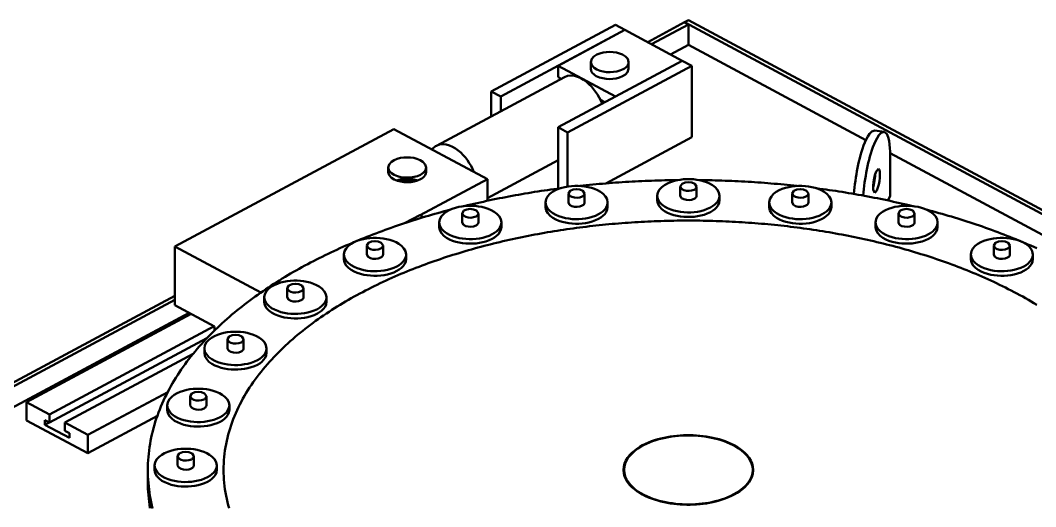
# Model space of a CAD drawing. Header units: millimetres. Extents: x 0 to 841, y 0 to 594.
# Drawn here: x 68 to 131.8, y 181.4 to 212 of the extents above; entities that cross this region are included whole.
import ezdxf

# ---------------------------------------------------------------- set-up
doc = ezdxf.new("R2010")
doc.units = ezdxf.units.MM
doc.layers.add('VIS', color=7, linetype='CONTINUOUS', lineweight=50)

msp = doc.modelspace()

# ---------------------------------------------------------------- linework, layer by layer
at = {"layer": 'VIS'}
for points in [[(105.411, 211.699), (97.598, 207.504)], [(105.411, 211.699), (106.012, 211.376)], [(107.441, 210.609), (109.76, 211.854)], [(107.682, 210.48), (110, 211.725)], [(109.76, 211.854), (110, 211.983)], [(109.76, 211.854), (171.306, 178.81)], [(109.76, 211.854), (110, 211.725)], [(110, 211.983), (171.547, 178.939)], [(110, 210.434), (110, 211.725)], [(106.012, 211.376), (98.199, 207.181)], [(106.012, 211.376), (101.805, 209.117)], [(106.012, 211.376), (109.618, 209.44)], [(108.884, 209.835), (110, 210.434)], [(110, 210.434), (121.167, 204.439)], [(106.24, 209.354), (106.181, 209.553), (106.042, 209.708), (105.865, 209.82), (105.671, 209.899), (105.468, 209.952), (105.26, 209.983), (105.05, 209.993), (104.841, 209.983), (104.633, 209.952), (104.43, 209.899), (104.236, 209.82), (104.059, 209.708), (103.919, 209.553), (103.86, 209.354)], [(109.618, 209.44), (101.805, 205.245)], [(101.805, 208.4), (101.805, 209.117)], [(101.805, 209.117), (105.411, 207.181)], [(110.219, 209.117), (102.406, 204.922)], [(103.86, 209.354), (103.921, 209.153), (104.064, 208.997), (104.244, 208.884), (104.441, 208.805), (104.647, 208.753), (104.858, 208.724), (105.07, 208.715), (105.282, 208.727), (105.492, 208.761), (105.697, 208.818), (105.892, 208.902)], [(103.86, 209.354), (103.86, 208.924)], [(104.209, 208.472), (104.123, 208.523), (104.044, 208.583), (103.973, 208.653), (103.914, 208.734), (103.875, 208.825), (103.86, 208.924)], [(106.24, 208.924), (106.18, 208.723), (106.037, 208.567), (105.857, 208.454), (105.66, 208.375), (105.454, 208.323), (105.243, 208.293), (105.031, 208.285), (104.819, 208.297), (104.609, 208.331), (104.404, 208.387), (104.209, 208.472)], [(109.618, 209.44), (105.411, 207.181)], [(105.892, 208.902), (105.978, 208.953), (106.057, 209.013), (106.128, 209.083), (106.187, 209.164), (106.226, 209.256), (106.24, 209.354)], [(106.24, 209.354), (106.24, 208.924)], [(109.618, 209.44), (110.219, 209.117)], [(110.219, 204.614), (110.219, 209.117)], [(94.148, 204.087), (102.202, 208.411)], [(101.805, 208.4), (101.993, 208.299)], [(104.576, 206.733), (104.49, 206.928), (104.392, 207.119), (104.284, 207.303), (104.165, 207.481), (104.035, 207.651), (103.895, 207.813), (103.745, 207.965), (103.583, 208.105), (103.411, 208.231), (103.227, 208.34), (103.031, 208.427), (102.826, 208.486), (102.614, 208.509), (102.402, 208.486), (102.202, 208.411)], [(97.598, 205.939), (97.598, 207.504)], [(97.598, 207.504), (98.199, 207.181)], [(98.199, 206.262), (98.199, 207.181)], [(104.47, 206.97), (104.743, 206.823)], [(77.703, 197.748), (91.467, 205.137)], [(91.467, 205.137), (97.357, 201.975)], [(101.805, 201.388), (101.805, 205.245)], [(101.805, 205.245), (102.406, 204.922)], [(121.72, 205.052), (121.53, 204.984), (121.39, 204.832), (121.278, 204.658), (121.183, 204.473), (121.099, 204.284), (121.023, 204.091), (120.954, 203.895), (120.891, 203.697), (120.833, 203.498), (120.779, 203.298), (120.729, 203.097), (120.683, 202.895), (120.64, 202.692), (120.6, 202.488), (120.564, 202.284), (120.531, 202.079), (120.501, 201.874), (120.474, 201.668), (120.45, 201.462), (120.43, 201.256), (120.413, 201.049)], [(122.308, 204.961), (121.72, 205.052)], [(102.406, 201.515), (102.406, 204.922)], [(110.219, 204.614), (104.815, 201.712)], [(122.308, 204.961), (122.118, 204.894), (121.978, 204.741), (121.866, 204.566), (121.77, 204.381), (121.686, 204.19), (121.61, 203.997), (121.541, 203.8), (121.478, 203.602), (121.42, 203.402), (121.366, 203.201), (121.316, 202.999), (121.269, 202.796), (121.226, 202.593), (121.187, 202.388), (121.151, 202.183), (121.117, 201.978), (121.087, 201.772), (121.061, 201.566), (121.037, 201.359), (121.017, 201.152), (121.001, 200.944)], [(122.694, 203.484), (122.69, 203.712), (122.679, 203.94), (122.658, 204.167), (122.624, 204.392), (122.57, 204.614), (122.481, 204.823), (122.308, 204.961)], [(94.148, 204.087), (94.095, 204.056), (94.045, 204.021), (93.997, 203.982), (93.952, 203.939), (93.911, 203.894), (93.873, 203.846)], [(96.514, 202.428), (96.427, 202.622), (96.329, 202.81), (96.221, 202.993), (96.102, 203.169), (95.973, 203.338), (95.833, 203.498), (95.683, 203.648), (95.522, 203.787), (95.35, 203.911), (95.167, 204.019), (94.972, 204.104), (94.768, 204.162), (94.557, 204.185), (94.346, 204.162), (94.148, 204.087)], [(93.498, 202.714), (93.439, 202.912), (93.299, 203.067), (93.123, 203.18), (92.928, 203.259), (92.726, 203.312), (92.518, 203.343), (92.308, 203.353), (92.099, 203.343), (91.891, 203.312), (91.688, 203.259), (91.494, 203.18), (91.317, 203.067), (91.177, 202.912), (91.118, 202.714)], [(97.357, 200.793), (101.805, 203.181)], [(122.692, 203.619), (149.751, 189.092)], [(122.694, 200.903), (122.694, 203.484)], [(91.118, 202.714), (91.179, 202.513), (91.322, 202.357), (91.502, 202.244), (91.699, 202.165), (91.905, 202.113), (92.116, 202.083), (92.328, 202.075), (92.54, 202.087), (92.75, 202.12), (92.955, 202.177), (93.15, 202.262)], [(91.118, 202.714), (91.118, 202.427)], [(93.15, 202.262), (93.236, 202.313), (93.315, 202.373), (93.386, 202.443), (93.445, 202.524), (93.484, 202.615), (93.498, 202.714)], [(93.498, 202.714), (93.498, 202.427)], [(121.718, 201.113), (121.632, 201.317), (121.625, 201.549), (121.643, 201.781), (121.679, 202.011), (121.731, 202.238), (121.807, 202.457), (121.95, 202.626)], [(121.95, 202.626), (121.997, 202.584), (122.019, 202.523), (122.032, 202.459), (122.039, 202.394), (122.043, 202.329), (122.044, 202.264)], [(93.15, 201.975), (92.955, 201.89), (92.75, 201.834), (92.54, 201.8), (92.328, 201.788), (92.116, 201.796), (91.905, 201.826), (91.699, 201.878), (91.502, 201.957), (91.322, 202.07), (91.179, 202.226), (91.118, 202.427)], [(91.646, 201.896), (91.862, 201.958), (92.084, 201.993), (92.308, 202.004), (92.533, 201.993), (92.755, 201.958), (92.971, 201.896)], [(91.733, 201.868), (91.922, 201.912), (92.114, 201.939), (92.308, 201.947), (92.502, 201.939), (92.695, 201.912), (92.884, 201.868)], [(93.128, 199.705), (97.357, 201.975)], [(93.498, 202.427), (93.484, 202.328), (93.445, 202.237), (93.386, 202.156), (93.315, 202.086), (93.236, 202.026), (93.15, 201.975)], [(97.357, 200.617), (97.357, 201.975)], [(109.337, 201.923), (109.131, 201.92), (108.925, 201.917), (108.719, 201.913), (108.513, 201.909), (108.307, 201.903), (108.101, 201.897), (107.895, 201.891), (107.688, 201.884), (107.482, 201.876), (107.276, 201.867), (107.07, 201.858), (106.865, 201.848), (106.659, 201.838), (106.453, 201.826), (106.247, 201.814), (106.041, 201.802), (105.835, 201.789), (105.63, 201.775), (105.424, 201.76), (105.218, 201.745), (105.013, 201.729), (104.807, 201.712), (104.602, 201.694), (104.397, 201.676), (104.191, 201.658), (103.986, 201.638), (103.781, 201.618), (103.576, 201.597), (103.371, 201.576), (103.166, 201.553)], [(111.955, 200.935), (111.917, 201.14), (111.816, 201.324), (111.674, 201.477), (111.507, 201.604), (111.324, 201.707), (111.132, 201.791), (110.933, 201.857), (110.729, 201.909), (110.523, 201.946), (110.314, 201.971), (110.105, 201.983), (109.895, 201.983), (109.686, 201.971), (109.477, 201.946), (109.271, 201.909), (109.067, 201.857), (108.868, 201.791), (108.676, 201.707), (108.493, 201.604), (108.326, 201.477), (108.184, 201.324), (108.083, 201.14), (108.045, 200.935)], [(116.834, 201.553), (116.629, 201.576), (116.424, 201.597), (116.219, 201.618), (116.014, 201.638), (115.809, 201.658), (115.603, 201.676), (115.398, 201.694), (115.193, 201.712), (114.987, 201.729), (114.782, 201.745), (114.576, 201.76), (114.37, 201.775), (114.165, 201.789), (113.959, 201.802), (113.753, 201.814), (113.547, 201.826), (113.341, 201.838), (113.135, 201.848), (112.93, 201.858), (112.724, 201.867), (112.518, 201.876), (112.312, 201.884), (112.105, 201.891), (111.899, 201.897), (111.693, 201.903), (111.487, 201.909), (111.281, 201.913), (111.075, 201.917), (110.869, 201.92), (110.663, 201.923)], [(121.624, 201.481), (121.661, 201.615), (121.691, 201.751), (121.715, 201.888), (121.733, 202.026), (121.745, 202.164), (121.75, 202.303)], [(122.044, 202.264), (122.035, 202.058), (122.011, 201.854), (121.974, 201.651), (121.923, 201.451), (121.851, 201.258), (121.718, 201.113)], [(101.951, 201.407), (101.748, 201.38), (101.544, 201.352), (101.341, 201.324), (101.138, 201.295), (100.936, 201.265), (100.733, 201.235), (100.53, 201.204), (100.328, 201.172), (100.125, 201.139), (99.923, 201.106), (99.721, 201.072), (99.519, 201.037), (99.317, 201.002), (99.115, 200.965), (98.914, 200.928), (98.712, 200.891), (98.511, 200.852), (98.31, 200.813), (98.109, 200.773), (97.908, 200.732), (97.707, 200.691), (97.506, 200.649), (97.306, 200.606), (97.106, 200.562), (96.906, 200.518), (96.706, 200.473), (96.506, 200.427), (96.306, 200.38), (96.107, 200.332), (95.908, 200.284)], [(104.919, 200.509), (104.881, 200.715), (104.78, 200.898), (104.638, 201.052), (104.471, 201.178), (104.288, 201.282), (104.096, 201.365), (103.897, 201.432), (103.693, 201.483), (103.487, 201.521), (103.278, 201.545), (103.069, 201.557), (102.859, 201.557), (102.649, 201.545), (102.441, 201.521), (102.235, 201.483), (102.031, 201.432), (101.832, 201.365), (101.64, 201.282), (101.457, 201.178), (101.29, 201.052), (101.148, 200.898), (101.047, 200.715), (101.009, 200.509)], [(103.474, 201.083), (103.365, 201.252), (103.172, 201.333), (102.964, 201.357), (102.756, 201.333), (102.563, 201.252), (102.454, 201.083)], [(110.51, 201.509), (110.401, 201.678), (110.208, 201.759), (110, 201.783), (109.792, 201.759), (109.599, 201.678), (109.49, 201.509)], [(109.49, 201.509), (109.565, 201.365), (109.71, 201.283), (109.872, 201.244), (110.039, 201.236), (110.204, 201.258), (110.361, 201.315)], [(109.49, 201.509), (109.49, 200.935)], [(110.361, 201.315), (110.397, 201.337), (110.431, 201.363), (110.462, 201.393), (110.487, 201.427), (110.504, 201.467), (110.51, 201.509)], [(110.51, 201.509), (110.51, 200.935)], [(118.991, 200.509), (118.953, 200.715), (118.852, 200.898), (118.71, 201.052), (118.543, 201.178), (118.36, 201.282), (118.168, 201.365), (117.969, 201.432), (117.765, 201.483), (117.559, 201.521), (117.351, 201.545), (117.141, 201.557), (116.931, 201.557), (116.722, 201.545), (116.513, 201.521), (116.307, 201.483), (116.103, 201.432), (115.904, 201.365), (115.712, 201.282), (115.529, 201.178), (115.362, 201.052), (115.22, 200.898), (115.119, 200.715), (115.081, 200.509)], [(117.546, 201.083), (117.437, 201.252), (117.244, 201.333), (117.036, 201.357), (116.828, 201.333), (116.635, 201.252), (116.526, 201.083)], [(124.092, 200.284), (123.893, 200.332), (123.694, 200.38), (123.494, 200.427), (123.294, 200.473), (123.094, 200.518), (122.894, 200.562), (122.694, 200.606), (122.494, 200.649), (122.293, 200.691), (122.092, 200.732), (121.891, 200.773), (121.69, 200.813), (121.489, 200.852), (121.288, 200.891), (121.086, 200.928), (120.885, 200.965), (120.683, 201.002), (120.481, 201.037), (120.279, 201.072), (120.077, 201.106), (119.875, 201.139), (119.672, 201.172), (119.47, 201.204), (119.267, 201.235), (119.064, 201.265), (118.862, 201.295), (118.659, 201.324), (118.456, 201.352), (118.252, 201.38), (118.049, 201.407)], [(102.454, 201.083), (102.529, 200.94), (102.674, 200.858), (102.836, 200.818), (103.003, 200.81), (103.168, 200.832), (103.325, 200.889)], [(102.454, 201.083), (102.454, 200.509)], [(103.325, 200.889), (103.361, 200.911), (103.395, 200.937), (103.426, 200.967), (103.451, 201.002), (103.468, 201.041), (103.474, 201.083)], [(103.474, 201.083), (103.474, 200.509)], [(108.045, 200.935), (108.084, 200.726), (108.188, 200.541), (108.334, 200.386), (108.506, 200.258), (108.692, 200.155), (108.889, 200.071), (109.092, 200.006), (109.299, 199.955), (109.51, 199.919), (109.722, 199.896), (109.935, 199.886), (110.149, 199.888), (110.362, 199.903), (110.573, 199.932), (110.783, 199.973), (110.988, 200.029), (111.189, 200.102), (111.382, 200.193)], [(108.045, 200.935), (108.045, 200.648)], [(108.045, 200.648), (108.084, 200.439), (108.188, 200.254), (108.334, 200.099), (108.506, 199.971), (108.692, 199.868), (108.889, 199.785), (109.092, 199.719), (109.299, 199.668), (109.51, 199.632), (109.722, 199.609), (109.935, 199.599), (110.149, 199.602), (110.362, 199.617), (110.573, 199.645), (110.783, 199.686), (110.988, 199.743), (111.189, 199.815), (111.382, 199.906)], [(109.49, 200.935), (109.565, 200.792), (109.71, 200.71), (109.872, 200.67), (110.039, 200.662), (110.204, 200.684), (110.361, 200.741)], [(110.361, 200.741), (110.397, 200.763), (110.431, 200.789), (110.462, 200.819), (110.487, 200.854), (110.504, 200.893), (110.51, 200.935)], [(111.382, 200.193), (111.523, 200.277), (111.654, 200.375), (111.771, 200.49), (111.867, 200.623), (111.932, 200.773), (111.955, 200.935)], [(111.382, 199.906), (111.523, 199.99), (111.654, 200.089), (111.771, 200.204), (111.867, 200.336), (111.932, 200.486), (111.955, 200.648)], [(111.955, 200.935), (111.955, 200.648)], [(116.526, 201.083), (116.602, 200.94), (116.746, 200.858), (116.908, 200.818), (117.075, 200.81), (117.24, 200.832), (117.397, 200.889)], [(116.526, 201.083), (116.526, 200.509)], [(117.397, 200.889), (117.433, 200.911), (117.468, 200.937), (117.498, 200.967), (117.523, 201.002), (117.54, 201.041), (117.546, 201.083)], [(117.546, 201.083), (117.546, 200.509)], [(122.552, 200.637), (122.694, 200.903)], [(95.034, 200.062), (94.836, 200.01), (94.638, 199.957), (94.44, 199.902), (94.243, 199.847), (94.046, 199.791), (93.849, 199.735), (93.652, 199.677), (93.455, 199.619), (93.259, 199.56), (93.063, 199.5), (92.867, 199.439), (92.672, 199.377), (92.477, 199.315), (92.282, 199.251), (92.087, 199.187), (91.893, 199.122), (91.699, 199.056), (91.505, 198.989), (91.311, 198.921), (91.118, 198.852), (90.925, 198.783), (90.733, 198.712), (90.541, 198.641), (90.349, 198.568), (90.158, 198.495), (89.967, 198.421), (89.776, 198.345), (89.586, 198.269), (89.396, 198.192), (89.206, 198.114), (89.017, 198.035), (88.828, 197.955), (88.64, 197.874), (88.452, 197.792), (88.265, 197.709), (88.078, 197.625), (87.891, 197.54), (87.705, 197.454), (87.519, 197.366), (87.334, 197.278), (87.15, 197.189), (86.966, 197.099), (86.782, 197.007), (86.599, 196.915), (86.417, 196.821), (86.235, 196.726), (86.054, 196.631), (85.873, 196.534), (85.693, 196.436), (85.514, 196.336), (85.335, 196.236), (85.157, 196.134), (84.98, 196.032), (84.803, 195.928), (84.627, 195.823), (84.452, 195.716), (84.277, 195.609), (84.103, 195.5), (83.93, 195.39), (83.758, 195.279), (83.587, 195.166), (83.417, 195.052), (83.247, 194.937), (83.078, 194.821), (82.91, 194.703), (82.744, 194.584), (82.578, 194.463), (82.413, 194.341), (82.249, 194.218), (82.086, 194.094), (81.924, 193.968), (81.764, 193.84), (81.604, 193.711), (81.446, 193.581), (81.289, 193.449), (81.133, 193.316), (80.979, 193.182), (80.825, 193.045), (80.673, 192.908), (80.523, 192.769), (80.374, 192.628), (80.226, 192.486), (80.08, 192.342), (79.935, 192.197), (79.792, 192.05), (79.651, 191.901), (79.512, 191.751), (79.374, 191.599), (79.238, 191.446), (79.103, 191.291), (78.971, 191.134), (78.841, 190.976), (78.712, 190.816), (78.586, 190.655), (78.462, 190.492), (78.34, 190.327), (78.221, 190.16), (78.103, 189.992), (77.988, 189.822), (77.876, 189.651), (77.766, 189.478), (77.659, 189.303), (77.554, 189.127), (77.452, 188.949), (77.353, 188.77), (77.257, 188.589), (77.164, 188.406), (77.073, 188.222), (76.986, 188.036), (76.902, 187.849), (76.822, 187.661), (76.745, 187.471), (76.671, 187.28), (76.601, 187.087), (76.534, 186.893), (76.471, 186.698), (76.411, 186.502), (76.356, 186.305), (76.304, 186.106), (76.256, 185.907), (76.212, 185.707), (76.172, 185.506), (76.136, 185.304), (76.104, 185.101), (76.077, 184.898), (76.053, 184.695), (76.034, 184.491), (76.019, 184.286), (76.009, 184.081), (76.002, 183.877), (76, 183.672)], [(98.236, 199.254), (98.198, 199.459), (98.097, 199.642), (97.954, 199.796), (97.787, 199.923), (97.605, 200.026), (97.412, 200.11), (97.213, 200.176), (97.01, 200.228), (96.803, 200.265), (96.595, 200.29), (96.386, 200.302), (96.176, 200.302), (95.966, 200.29), (95.758, 200.265), (95.551, 200.228), (95.348, 200.176), (95.149, 200.11), (94.956, 200.026), (94.774, 199.923), (94.607, 199.796), (94.464, 199.642), (94.363, 199.459), (94.326, 199.254)], [(96.791, 199.827), (96.681, 199.997), (96.489, 200.077), (96.281, 200.101), (96.073, 200.077), (95.88, 199.997), (95.771, 199.827)], [(101.009, 200.509), (101.048, 200.301), (101.152, 200.115), (101.298, 199.96), (101.469, 199.833), (101.656, 199.729), (101.853, 199.646), (102.056, 199.58), (102.263, 199.53), (102.473, 199.493), (102.686, 199.47), (102.899, 199.46), (103.112, 199.463), (103.325, 199.478), (103.537, 199.506), (103.746, 199.548), (103.952, 199.604), (104.153, 199.676), (104.346, 199.767)], [(101.009, 200.509), (101.009, 200.223)], [(101.009, 200.223), (101.048, 200.014), (101.152, 199.828), (101.298, 199.673), (101.469, 199.546), (101.656, 199.442), (101.853, 199.359), (102.056, 199.293), (102.263, 199.243), (102.473, 199.206), (102.686, 199.184), (102.899, 199.173), (103.112, 199.176), (103.325, 199.191), (103.537, 199.219), (103.746, 199.261), (103.952, 199.317), (104.153, 199.389), (104.346, 199.48)], [(102.454, 200.509), (102.529, 200.366), (102.674, 200.284), (102.836, 200.244), (103.003, 200.236), (103.168, 200.258), (103.325, 200.316)], [(103.325, 200.316), (103.361, 200.338), (103.395, 200.363), (103.426, 200.393), (103.451, 200.428), (103.468, 200.467), (103.474, 200.509)], [(104.346, 199.767), (104.487, 199.851), (104.618, 199.95), (104.735, 200.065), (104.831, 200.197), (104.896, 200.348), (104.919, 200.509)], [(104.346, 199.48), (104.487, 199.564), (104.618, 199.663), (104.735, 199.778), (104.831, 199.911), (104.896, 200.061), (104.919, 200.223)], [(104.919, 200.509), (104.919, 200.223)], [(115.081, 200.509), (115.12, 200.301), (115.224, 200.115), (115.37, 199.96), (115.542, 199.833), (115.728, 199.729), (115.925, 199.646), (116.128, 199.58), (116.335, 199.53), (116.546, 199.493), (116.758, 199.47), (116.971, 199.46), (117.185, 199.463), (117.398, 199.478), (117.609, 199.506), (117.819, 199.548), (118.025, 199.604), (118.225, 199.676), (118.419, 199.767)], [(115.081, 200.509), (115.081, 200.223)], [(115.081, 200.223), (115.12, 200.014), (115.224, 199.828), (115.37, 199.673), (115.542, 199.546), (115.728, 199.442), (115.925, 199.359), (116.128, 199.293), (116.335, 199.243), (116.546, 199.206), (116.758, 199.184), (116.971, 199.173), (117.185, 199.176), (117.398, 199.191), (117.609, 199.219), (117.819, 199.261), (118.025, 199.317), (118.225, 199.389), (118.419, 199.48)], [(116.526, 200.509), (116.602, 200.366), (116.746, 200.284), (116.908, 200.244), (117.075, 200.236), (117.24, 200.258), (117.397, 200.316)], [(117.397, 200.316), (117.433, 200.338), (117.468, 200.363), (117.498, 200.393), (117.523, 200.428), (117.54, 200.467), (117.546, 200.509)], [(118.419, 199.767), (118.559, 199.851), (118.69, 199.95), (118.807, 200.065), (118.903, 200.197), (118.968, 200.348), (118.991, 200.509)], [(118.419, 199.48), (118.559, 199.564), (118.69, 199.663), (118.807, 199.778), (118.903, 199.911), (118.968, 200.061), (118.991, 200.223)], [(118.991, 200.509), (118.991, 200.223)], [(125.674, 199.254), (125.637, 199.459), (125.536, 199.642), (125.393, 199.796), (125.226, 199.923), (125.044, 200.026), (124.851, 200.11), (124.652, 200.176), (124.449, 200.228), (124.242, 200.265), (124.034, 200.29), (123.824, 200.302), (123.614, 200.302), (123.405, 200.29), (123.197, 200.265), (122.99, 200.228), (122.787, 200.176), (122.588, 200.11), (122.395, 200.026), (122.213, 199.923), (122.046, 199.796), (121.903, 199.642), (121.802, 199.459), (121.764, 199.254)], [(124.229, 199.827), (124.12, 199.997), (123.927, 200.077), (123.719, 200.101), (123.511, 200.077), (123.319, 199.997), (123.209, 199.827)], [(131.922, 197.625), (131.735, 197.709), (131.548, 197.792), (131.36, 197.874), (131.172, 197.955), (130.983, 198.035), (130.794, 198.114), (130.604, 198.192), (130.414, 198.269), (130.224, 198.345), (130.033, 198.421), (129.842, 198.495), (129.651, 198.568), (129.459, 198.641), (129.267, 198.712), (129.075, 198.783), (128.882, 198.852), (128.689, 198.921), (128.495, 198.989), (128.301, 199.056), (128.107, 199.122), (127.913, 199.187), (127.718, 199.251), (127.523, 199.315), (127.328, 199.377), (127.133, 199.439), (126.937, 199.5), (126.741, 199.56), (126.545, 199.619), (126.348, 199.677), (126.151, 199.735), (125.954, 199.791), (125.757, 199.847), (125.56, 199.902), (125.362, 199.957), (125.164, 200.01), (124.966, 200.062)], [(131.91, 194.068), (131.735, 194.173), (131.559, 194.277), (131.382, 194.38), (131.204, 194.481), (131.026, 194.581), (130.846, 194.68), (130.666, 194.777), (130.486, 194.873), (130.305, 194.968), (130.123, 195.062), (129.94, 195.154), (129.757, 195.245), (129.573, 195.334), (129.389, 195.423), (129.204, 195.51), (129.018, 195.596), (128.832, 195.681), (128.645, 195.765), (128.458, 195.847), (128.271, 195.928), (128.082, 196.009), (127.894, 196.088), (127.705, 196.165), (127.515, 196.242), (127.325, 196.318), (127.135, 196.393), (126.944, 196.466), (126.752, 196.538), (126.561, 196.61), (126.369, 196.68), (126.176, 196.749), (125.983, 196.817), (125.79, 196.885), (125.597, 196.951), (125.403, 197.016), (125.208, 197.08), (125.014, 197.143), (124.819, 197.205), (124.624, 197.266), (124.428, 197.326), (124.232, 197.385), (124.036, 197.443), (123.84, 197.5), (123.643, 197.557), (123.446, 197.612), (123.249, 197.666), (123.052, 197.72), (122.854, 197.772), (122.656, 197.824), (122.458, 197.874), (122.259, 197.924), (122.061, 197.973), (121.862, 198.021), (121.663, 198.068), (121.464, 198.114), (121.264, 198.159), (121.064, 198.203), (120.865, 198.246), (120.664, 198.289), (120.464, 198.331), (120.264, 198.371), (120.063, 198.411), (119.862, 198.45), (119.661, 198.489), (119.46, 198.526), (119.259, 198.562), (119.058, 198.598), (118.856, 198.633), (118.654, 198.667), (118.453, 198.7), (118.251, 198.732), (118.049, 198.764), (117.846, 198.795), (117.644, 198.824), (117.442, 198.853), (117.239, 198.882), (117.036, 198.909), (116.833, 198.936), (116.631, 198.961), (116.428, 198.986), (116.224, 199.011), (116.021, 199.034), (115.818, 199.056), (115.615, 199.078), (115.411, 199.099), (115.208, 199.119), (115.004, 199.139), (114.8, 199.157), (114.597, 199.175), (114.393, 199.192), (114.189, 199.208), (113.985, 199.224), (113.781, 199.239), (113.577, 199.252), (113.373, 199.266), (113.169, 199.278), (112.964, 199.289), (112.76, 199.3), (112.556, 199.31), (112.351, 199.32), (112.147, 199.328), (111.943, 199.336), (111.738, 199.343), (111.534, 199.349), (111.329, 199.354), (111.125, 199.359), (110.92, 199.363), (110.716, 199.366), (110.511, 199.368), (110.307, 199.37), (110.102, 199.37), (109.898, 199.37), (109.693, 199.37), (109.489, 199.368), (109.284, 199.366), (109.08, 199.363), (108.875, 199.359), (108.671, 199.354), (108.466, 199.349), (108.262, 199.343), (108.057, 199.336), (107.853, 199.328), (107.649, 199.32), (107.444, 199.31), (107.24, 199.3), (107.036, 199.289), (106.831, 199.278), (106.627, 199.266), (106.423, 199.252), (106.219, 199.239), (106.015, 199.224), (105.811, 199.208), (105.607, 199.192), (105.403, 199.175), (105.2, 199.157), (104.996, 199.139), (104.792, 199.119), (104.589, 199.099), (104.385, 199.078), (104.182, 199.056), (103.979, 199.034), (103.776, 199.011), (103.572, 198.986), (103.369, 198.961), (103.167, 198.936), (102.964, 198.909), (102.761, 198.882), (102.558, 198.853), (102.356, 198.824), (102.154, 198.795), (101.951, 198.764), (101.749, 198.732), (101.547, 198.7), (101.346, 198.667), (101.144, 198.633), (100.942, 198.598), (100.741, 198.562), (100.54, 198.526), (100.339, 198.489), (100.138, 198.45), (99.937, 198.411), (99.736, 198.371), (99.536, 198.331), (99.336, 198.289), (99.135, 198.246), (98.936, 198.203), (98.736, 198.159), (98.536, 198.114), (98.337, 198.068), (98.138, 198.021), (97.939, 197.973), (97.741, 197.924), (97.542, 197.874), (97.344, 197.824), (97.146, 197.772), (96.948, 197.72), (96.751, 197.666), (96.554, 197.612), (96.357, 197.557), (96.16, 197.5), (95.964, 197.443), (95.768, 197.385), (95.572, 197.326), (95.376, 197.266), (95.181, 197.205), (94.986, 197.143), (94.792, 197.08), (94.597, 197.016), (94.403, 196.951), (94.21, 196.885), (94.017, 196.817), (93.824, 196.749), (93.631, 196.68), (93.439, 196.61), (93.248, 196.538), (93.056, 196.466), (92.865, 196.393), (92.675, 196.318), (92.485, 196.242), (92.295, 196.165), (92.106, 196.088), (91.918, 196.009), (91.729, 195.928), (91.542, 195.847), (91.355, 195.765), (91.168, 195.681), (90.982, 195.596), (90.796, 195.51), (90.611, 195.423), (90.427, 195.334), (90.243, 195.245), (90.06, 195.154), (89.877, 195.062), (89.695, 194.968), (89.514, 194.873), (89.333, 194.777), (89.154, 194.68), (88.974, 194.581), (88.796, 194.481), (88.618, 194.38), (88.441, 194.277), (88.265, 194.173), (88.09, 194.068), (87.916, 193.961), (87.742, 193.852), (87.57, 193.743), (87.398, 193.631), (87.227, 193.519), (87.058, 193.404), (86.889, 193.289), (86.721, 193.172), (86.555, 193.053), (86.39, 192.932), (86.225, 192.81), (86.062, 192.687), (85.901, 192.562), (85.74, 192.435), (85.581, 192.307), (85.423, 192.177), (85.266, 192.045), (85.111, 191.911), (84.958, 191.776), (84.806, 191.639), (84.656, 191.501), (84.507, 191.36), (84.36, 191.218), (84.215, 191.074), (84.071, 190.928), (83.93, 190.781), (83.79, 190.631), (83.653, 190.48), (83.517, 190.326), (83.384, 190.171), (83.253, 190.014), (83.124, 189.855), (82.998, 189.695), (82.874, 189.532), (82.752, 189.367), (82.634, 189.201), (82.518, 189.032), (82.404, 188.862), (82.294, 188.69), (82.187, 188.516), (82.083, 188.34), (81.982, 188.162), (81.884, 187.982), (81.789, 187.801), (81.699, 187.617), (81.611, 187.432), (81.528, 187.246), (81.448, 187.057), (81.372, 186.867), (81.3, 186.676), (81.233, 186.483), (81.169, 186.288), (81.11, 186.093), (81.055, 185.896), (81.004, 185.697), (80.959, 185.498), (80.917, 185.298), (80.881, 185.097), (80.849, 184.894), (80.822, 184.692), (80.8, 184.488), (80.782, 184.285), (80.77, 184.08), (80.762, 183.876), (80.76, 183.672)], [(131.91, 194.068), (131.735, 194.173), (131.559, 194.277), (131.382, 194.38), (131.204, 194.481), (131.026, 194.581), (130.846, 194.68), (130.666, 194.777), (130.486, 194.873), (130.305, 194.968), (130.123, 195.062), (129.94, 195.154), (129.757, 195.245), (129.573, 195.334), (129.389, 195.423), (129.204, 195.51), (129.018, 195.596), (128.832, 195.681), (128.645, 195.765), (128.458, 195.847), (128.271, 195.928), (128.082, 196.009), (127.894, 196.088), (127.705, 196.165), (127.515, 196.242), (127.325, 196.318), (127.135, 196.393), (126.944, 196.466), (126.752, 196.538), (126.561, 196.61), (126.369, 196.68), (126.176, 196.749), (125.983, 196.817), (125.79, 196.885), (125.597, 196.951), (125.403, 197.016), (125.208, 197.08), (125.014, 197.143), (124.819, 197.205), (124.624, 197.266), (124.428, 197.326), (124.232, 197.385), (124.036, 197.443), (123.84, 197.5), (123.643, 197.557), (123.446, 197.612), (123.249, 197.666), (123.052, 197.72), (122.854, 197.772), (122.656, 197.824), (122.458, 197.874), (122.259, 197.924), (122.061, 197.973), (121.862, 198.021), (121.663, 198.068), (121.464, 198.114), (121.264, 198.159), (121.064, 198.203), (120.865, 198.246), (120.664, 198.289), (120.464, 198.331), (120.264, 198.371), (120.063, 198.411), (119.862, 198.45), (119.661, 198.489), (119.46, 198.526), (119.259, 198.562), (119.058, 198.598), (118.856, 198.633), (118.654, 198.667), (118.453, 198.7), (118.251, 198.732), (118.049, 198.764), (117.846, 198.795), (117.644, 198.824), (117.442, 198.853), (117.239, 198.882), (117.036, 198.909), (116.833, 198.936), (116.631, 198.961), (116.428, 198.986), (116.224, 199.011), (116.021, 199.034), (115.818, 199.056), (115.615, 199.078), (115.411, 199.099), (115.208, 199.119), (115.004, 199.139), (114.8, 199.157), (114.597, 199.175), (114.393, 199.192), (114.189, 199.208), (113.985, 199.224), (113.781, 199.239), (113.577, 199.252), (113.373, 199.266), (113.169, 199.278), (112.964, 199.289), (112.76, 199.3), (112.556, 199.31), (112.351, 199.32), (112.147, 199.328), (111.943, 199.336), (111.738, 199.343), (111.534, 199.349), (111.329, 199.354), (111.125, 199.359), (110.92, 199.363), (110.716, 199.366), (110.511, 199.368), (110.307, 199.37), (110.102, 199.37), (109.898, 199.37), (109.693, 199.37), (109.489, 199.368), (109.284, 199.366), (109.08, 199.363), (108.875, 199.359), (108.671, 199.354), (108.466, 199.349), (108.262, 199.343), (108.057, 199.336), (107.853, 199.328), (107.649, 199.32), (107.444, 199.31), (107.24, 199.3), (107.036, 199.289), (106.831, 199.278), (106.627, 199.266), (106.423, 199.252), (106.219, 199.239), (106.015, 199.224), (105.811, 199.208), (105.607, 199.192), (105.403, 199.175), (105.2, 199.157), (104.996, 199.139), (104.792, 199.119), (104.589, 199.099), (104.385, 199.078), (104.182, 199.056), (103.979, 199.034), (103.776, 199.011), (103.572, 198.986), (103.369, 198.961), (103.167, 198.936), (102.964, 198.909), (102.761, 198.882), (102.558, 198.853), (102.356, 198.824), (102.154, 198.795), (101.951, 198.764), (101.749, 198.732), (101.547, 198.7), (101.346, 198.667), (101.144, 198.633), (100.942, 198.598), (100.741, 198.562), (100.54, 198.526), (100.339, 198.489), (100.138, 198.45), (99.937, 198.411), (99.736, 198.371), (99.536, 198.331), (99.336, 198.289), (99.135, 198.246), (98.936, 198.203), (98.736, 198.159), (98.536, 198.114), (98.337, 198.068), (98.138, 198.021), (97.939, 197.973), (97.741, 197.924), (97.542, 197.874), (97.344, 197.824), (97.146, 197.772), (96.948, 197.72), (96.751, 197.666), (96.554, 197.612), (96.357, 197.557), (96.16, 197.5), (95.964, 197.443), (95.768, 197.385), (95.572, 197.326), (95.376, 197.266), (95.181, 197.205), (94.986, 197.143), (94.792, 197.08), (94.597, 197.016), (94.403, 196.951), (94.21, 196.885), (94.017, 196.817), (93.824, 196.749), (93.631, 196.68), (93.439, 196.61), (93.248, 196.538), (93.056, 196.466), (92.865, 196.393), (92.675, 196.318), (92.485, 196.242), (92.295, 196.165), (92.106, 196.088), (91.918, 196.009), (91.729, 195.928), (91.542, 195.847), (91.355, 195.765), (91.168, 195.681), (90.982, 195.596), (90.796, 195.51), (90.611, 195.423), (90.427, 195.334), (90.243, 195.245), (90.06, 195.154), (89.877, 195.062), (89.695, 194.968), (89.514, 194.873), (89.333, 194.777), (89.154, 194.68), (88.974, 194.581), (88.796, 194.481), (88.618, 194.38), (88.441, 194.277), (88.265, 194.173), (88.09, 194.068), (87.916, 193.961), (87.742, 193.852), (87.57, 193.743), (87.398, 193.631), (87.227, 193.519), (87.058, 193.404), (86.889, 193.289), (86.721, 193.172), (86.555, 193.053), (86.39, 192.932), (86.225, 192.81), (86.062, 192.687), (85.901, 192.562), (85.74, 192.435), (85.581, 192.307), (85.423, 192.177), (85.266, 192.045), (85.111, 191.911), (84.958, 191.776), (84.806, 191.639), (84.656, 191.501), (84.507, 191.36), (84.36, 191.218), (84.215, 191.074), (84.071, 190.928), (83.93, 190.781), (83.79, 190.631), (83.653, 190.48), (83.517, 190.326), (83.384, 190.171), (83.253, 190.014), (83.124, 189.855), (82.998, 189.695), (82.874, 189.532), (82.752, 189.367), (82.634, 189.201), (82.518, 189.032), (82.404, 188.862), (82.294, 188.69), (82.187, 188.516), (82.083, 188.34), (81.982, 188.162), (81.884, 187.982), (81.789, 187.801), (81.699, 187.617), (81.611, 187.432), (81.528, 187.246), (81.448, 187.057), (81.372, 186.867), (81.3, 186.676), (81.233, 186.483), (81.169, 186.288), (81.11, 186.093), (81.055, 185.896), (81.004, 185.697), (80.959, 185.498), (80.917, 185.298), (80.881, 185.097), (80.849, 184.894), (80.822, 184.692), (80.8, 184.488), (80.782, 184.285), (80.77, 184.08), (80.762, 183.876), (80.76, 183.672)], [(92.149, 199.208), (93.102, 199.719)], [(93.102, 199.719), (93.348, 199.587)], [(95.771, 199.827), (95.846, 199.684), (95.991, 199.602), (96.153, 199.562), (96.319, 199.554), (96.485, 199.577), (96.641, 199.634)], [(95.771, 199.827), (95.771, 199.254)], [(96.641, 199.634), (96.678, 199.656), (96.712, 199.682), (96.743, 199.711), (96.768, 199.746), (96.785, 199.785), (96.791, 199.827)], [(96.791, 199.827), (96.791, 199.254)], [(123.209, 199.827), (123.285, 199.684), (123.429, 199.602), (123.591, 199.562), (123.758, 199.554), (123.924, 199.577), (124.08, 199.634)], [(123.209, 199.827), (123.209, 199.254)], [(124.08, 199.634), (124.117, 199.656), (124.151, 199.682), (124.181, 199.711), (124.206, 199.746), (124.223, 199.785), (124.229, 199.827)], [(124.229, 199.827), (124.229, 199.254)], [(94.326, 199.254), (94.365, 199.045), (94.469, 198.859), (94.615, 198.704), (94.786, 198.577), (94.973, 198.474), (95.169, 198.39), (95.372, 198.324), (95.58, 198.274), (95.79, 198.238), (96.002, 198.215), (96.216, 198.205), (96.429, 198.207), (96.642, 198.222), (96.854, 198.25), (97.063, 198.292), (97.269, 198.348), (97.47, 198.421), (97.663, 198.512)], [(94.326, 199.254), (94.326, 198.967)], [(94.326, 198.967), (94.365, 198.758), (94.469, 198.573), (94.615, 198.417), (94.786, 198.29), (94.973, 198.187), (95.169, 198.103), (95.372, 198.037), (95.58, 197.987), (95.79, 197.951), (96.002, 197.928), (96.216, 197.918), (96.429, 197.92), (96.642, 197.935), (96.854, 197.963), (97.063, 198.005), (97.269, 198.061), (97.47, 198.134), (97.663, 198.225)], [(95.771, 199.254), (95.846, 199.11), (95.991, 199.029), (96.153, 198.989), (96.319, 198.981), (96.485, 199.003), (96.641, 199.06)], [(96.641, 199.06), (96.678, 199.082), (96.712, 199.108), (96.743, 199.138), (96.768, 199.172), (96.785, 199.212), (96.791, 199.254)], [(97.663, 198.512), (97.804, 198.596), (97.935, 198.694), (98.051, 198.809), (98.147, 198.942), (98.212, 199.092), (98.236, 199.254)], [(97.663, 198.225), (97.804, 198.309), (97.935, 198.407), (98.051, 198.522), (98.147, 198.655), (98.212, 198.805), (98.236, 198.967)], [(98.236, 199.254), (98.236, 198.967)], [(121.764, 199.254), (121.803, 199.045), (121.908, 198.859), (122.054, 198.704), (122.225, 198.577), (122.412, 198.474), (122.608, 198.39), (122.811, 198.324), (123.019, 198.274), (123.229, 198.238), (123.441, 198.215), (123.655, 198.205), (123.868, 198.207), (124.081, 198.222), (124.293, 198.25), (124.502, 198.292), (124.708, 198.348), (124.909, 198.421), (125.102, 198.512)], [(121.764, 199.254), (121.764, 198.967)], [(121.764, 198.967), (121.803, 198.758), (121.908, 198.573), (122.054, 198.417), (122.225, 198.29), (122.412, 198.187), (122.608, 198.103), (122.811, 198.037), (123.019, 197.987), (123.229, 197.951), (123.441, 197.928), (123.655, 197.918), (123.868, 197.92), (124.081, 197.935), (124.293, 197.963), (124.502, 198.005), (124.708, 198.061), (124.909, 198.134), (125.102, 198.225)], [(123.209, 199.254), (123.285, 199.11), (123.429, 199.029), (123.591, 198.989), (123.758, 198.981), (123.924, 199.003), (124.08, 199.06)], [(124.08, 199.06), (124.117, 199.082), (124.151, 199.108), (124.181, 199.138), (124.206, 199.172), (124.223, 199.212), (124.229, 199.254)], [(125.102, 198.512), (125.242, 198.596), (125.373, 198.694), (125.49, 198.809), (125.586, 198.942), (125.651, 199.092), (125.674, 199.254)], [(125.102, 198.225), (125.242, 198.309), (125.373, 198.407), (125.49, 198.522), (125.586, 198.655), (125.651, 198.805), (125.674, 198.967)], [(125.674, 199.254), (125.674, 198.967)], [(92.24, 197.231), (92.202, 197.437), (92.101, 197.62), (91.959, 197.774), (91.792, 197.9), (91.609, 198.003), (91.417, 198.087), (91.218, 198.154), (91.015, 198.205), (90.808, 198.243), (90.6, 198.267), (90.39, 198.279), (90.18, 198.279), (89.971, 198.267), (89.762, 198.243), (89.556, 198.205), (89.352, 198.154), (89.154, 198.087), (88.961, 198.003), (88.779, 197.9), (88.611, 197.774), (88.469, 197.62), (88.368, 197.437), (88.33, 197.231)], [(90.795, 197.805), (90.686, 197.974), (90.493, 198.055), (90.285, 198.079), (90.077, 198.055), (89.885, 197.974), (89.775, 197.805)], [(131.67, 197.231), (131.632, 197.437), (131.531, 197.62), (131.389, 197.774), (131.221, 197.9), (131.039, 198.003), (130.846, 198.087), (130.648, 198.154), (130.444, 198.205), (130.238, 198.243), (130.029, 198.267), (129.82, 198.279), (129.61, 198.279), (129.4, 198.267), (129.192, 198.243), (128.985, 198.205), (128.782, 198.154), (128.583, 198.087), (128.391, 198.003), (128.208, 197.9), (128.041, 197.774), (127.899, 197.62), (127.798, 197.437), (127.76, 197.231)], [(130.225, 197.805), (130.115, 197.974), (129.923, 198.055), (129.715, 198.079), (129.507, 198.055), (129.314, 197.974), (129.205, 197.805)], [(77.703, 194.048), (77.703, 197.748)], [(77.703, 197.748), (83.112, 194.844)], [(89.775, 197.805), (89.851, 197.662), (89.995, 197.58), (90.157, 197.54), (90.324, 197.532), (90.489, 197.554), (90.646, 197.611)], [(89.775, 197.805), (89.775, 197.231)], [(90.646, 197.611), (90.683, 197.633), (90.717, 197.659), (90.747, 197.689), (90.772, 197.724), (90.789, 197.763), (90.795, 197.805)], [(90.795, 197.805), (90.795, 197.231)], [(129.205, 197.805), (129.28, 197.662), (129.425, 197.58), (129.587, 197.54), (129.754, 197.532), (129.919, 197.554), (130.075, 197.611)], [(129.205, 197.805), (129.205, 197.231)], [(130.075, 197.611), (130.112, 197.633), (130.146, 197.659), (130.177, 197.689), (130.202, 197.724), (130.219, 197.763), (130.225, 197.805)], [(130.225, 197.805), (130.225, 197.231)], [(88.33, 197.231), (88.369, 197.023), (88.473, 196.837), (88.62, 196.682), (88.791, 196.555), (88.977, 196.451), (89.174, 196.368), (89.377, 196.302), (89.584, 196.251), (89.795, 196.215), (90.007, 196.192), (90.22, 196.182), (90.434, 196.185), (90.647, 196.2), (90.858, 196.228), (91.068, 196.269), (91.274, 196.326), (91.475, 196.398), (91.668, 196.489)], [(88.33, 197.231), (88.33, 196.944)], [(88.33, 196.944), (88.369, 196.736), (88.473, 196.55), (88.62, 196.395), (88.791, 196.268), (88.977, 196.164), (89.174, 196.081), (89.377, 196.015), (89.584, 195.965), (89.795, 195.928), (90.007, 195.905), (90.22, 195.895), (90.434, 195.898), (90.647, 195.913), (90.858, 195.941), (91.068, 195.983), (91.274, 196.039), (91.475, 196.111), (91.668, 196.202)], [(89.775, 197.231), (89.851, 197.088), (89.995, 197.006), (90.157, 196.966), (90.324, 196.958), (90.489, 196.98), (90.646, 197.038)], [(90.646, 197.038), (90.683, 197.06), (90.717, 197.085), (90.747, 197.115), (90.772, 197.15), (90.789, 197.189), (90.795, 197.231)], [(91.668, 196.489), (91.808, 196.573), (91.939, 196.672), (92.056, 196.787), (92.152, 196.919), (92.217, 197.069), (92.24, 197.231)], [(91.668, 196.202), (91.808, 196.286), (91.939, 196.385), (92.056, 196.5), (92.152, 196.633), (92.217, 196.783), (92.24, 196.944)], [(92.24, 197.231), (92.24, 196.944)], [(127.76, 197.231), (127.799, 197.023), (127.903, 196.837), (128.049, 196.682), (128.22, 196.555), (128.407, 196.451), (128.603, 196.368), (128.806, 196.302), (129.014, 196.251), (129.224, 196.215), (129.437, 196.192), (129.65, 196.182), (129.863, 196.185), (130.076, 196.2), (130.288, 196.228), (130.497, 196.269), (130.703, 196.326), (130.904, 196.398), (131.097, 196.489)], [(127.76, 197.231), (127.76, 196.944)], [(127.76, 196.944), (127.799, 196.736), (127.903, 196.55), (128.049, 196.395), (128.22, 196.268), (128.407, 196.164), (128.603, 196.081), (128.806, 196.015), (129.014, 195.965), (129.224, 195.928), (129.437, 195.905), (129.65, 195.895), (129.863, 195.898), (130.076, 195.913), (130.288, 195.941), (130.497, 195.983), (130.703, 196.039), (130.904, 196.111), (131.097, 196.202)], [(129.205, 197.231), (129.28, 197.088), (129.425, 197.006), (129.587, 196.966), (129.754, 196.958), (129.919, 196.98), (130.075, 197.038)], [(130.075, 197.038), (130.112, 197.06), (130.146, 197.085), (130.177, 197.115), (130.202, 197.15), (130.219, 197.189), (130.225, 197.231)], [(131.097, 196.489), (131.238, 196.573), (131.369, 196.672), (131.486, 196.787), (131.581, 196.919), (131.646, 197.069), (131.67, 197.231)], [(131.097, 196.202), (131.238, 196.286), (131.369, 196.385), (131.486, 196.5), (131.581, 196.633), (131.646, 196.783), (131.67, 196.944)], [(131.67, 197.231), (131.67, 196.944)], [(87.233, 194.543), (87.196, 194.748), (87.095, 194.932), (86.952, 195.085), (86.785, 195.212), (86.603, 195.315), (86.41, 195.399), (86.211, 195.466), (86.008, 195.517), (85.801, 195.555), (85.593, 195.579), (85.383, 195.591), (85.174, 195.591), (84.964, 195.579), (84.756, 195.555), (84.549, 195.517), (84.346, 195.466), (84.147, 195.399), (83.954, 195.315), (83.772, 195.212), (83.605, 195.085), (83.462, 194.932), (83.361, 194.748), (83.323, 194.543)], [(85.788, 195.117), (85.679, 195.286), (85.487, 195.367), (85.278, 195.391), (85.07, 195.367), (84.878, 195.286), (84.768, 195.117)], [(84.768, 195.117), (84.844, 194.973), (84.989, 194.892), (85.151, 194.852), (85.317, 194.844), (85.483, 194.866), (85.639, 194.923)], [(84.768, 195.117), (84.768, 194.543)], [(85.639, 194.923), (85.676, 194.945), (85.71, 194.971), (85.74, 195.001), (85.765, 195.035), (85.782, 195.075), (85.788, 195.117)], [(85.788, 195.117), (85.788, 194.543)], [(63.38, 186.953), (77.703, 194.643)], [(63.38, 186.695), (77.703, 194.385)], [(83.323, 194.543), (83.363, 194.334), (83.467, 194.149), (83.613, 193.994), (83.784, 193.866), (83.971, 193.763), (84.167, 193.68), (84.37, 193.614), (84.578, 193.563), (84.788, 193.527), (85, 193.504), (85.214, 193.494), (85.427, 193.497), (85.64, 193.512), (85.852, 193.54), (86.061, 193.581), (86.267, 193.638), (86.468, 193.71), (86.661, 193.801)], [(83.323, 194.543), (83.323, 194.256)], [(83.323, 194.256), (83.363, 194.048), (83.467, 193.862), (83.613, 193.707), (83.784, 193.58), (83.971, 193.476), (84.167, 193.393), (84.37, 193.327), (84.578, 193.276), (84.788, 193.24), (85, 193.217), (85.214, 193.207), (85.427, 193.21), (85.64, 193.225), (85.852, 193.253), (86.061, 193.294), (86.267, 193.351), (86.468, 193.423), (86.661, 193.514)], [(84.768, 194.543), (84.844, 194.4), (84.989, 194.318), (85.151, 194.278), (85.317, 194.27), (85.483, 194.292), (85.639, 194.35)], [(85.639, 194.35), (85.676, 194.371), (85.71, 194.397), (85.74, 194.427), (85.765, 194.462), (85.782, 194.501), (85.788, 194.543)], [(86.661, 193.801), (86.802, 193.885), (86.933, 193.984), (87.049, 194.098), (87.145, 194.231), (87.21, 194.381), (87.233, 194.543)], [(86.661, 193.514), (86.802, 193.598), (86.933, 193.697), (87.049, 193.812), (87.145, 193.944), (87.21, 194.095), (87.233, 194.256)], [(87.233, 194.543), (87.233, 194.256)], [(63.38, 185.404), (78.591, 193.571)], [(77.703, 194.048), (80.191, 192.712)], [(68.369, 187.939), (78.725, 193.499)], [(69.811, 187.164), (80.167, 192.724)], [(83.466, 191.324), (83.429, 191.53), (83.328, 191.713), (83.185, 191.867), (83.018, 191.993), (82.836, 192.096), (82.643, 192.18), (82.444, 192.247), (82.241, 192.298), (82.034, 192.336), (81.826, 192.36), (81.616, 192.372), (81.406, 192.372), (81.197, 192.36), (80.989, 192.336), (80.782, 192.298), (80.579, 192.247), (80.38, 192.18), (80.187, 192.096), (80.005, 191.993), (79.837, 191.867), (79.695, 191.713), (79.594, 191.53), (79.556, 191.324)], [(80.191, 192.452), (80.191, 192.712)], [(69.811, 186.648), (79.709, 191.962)], [(82.021, 191.898), (81.912, 192.067), (81.719, 192.148), (81.511, 192.172), (81.303, 192.148), (81.111, 192.067), (81.001, 191.898)], [(81.001, 191.898), (81.077, 191.755), (81.221, 191.673), (81.383, 191.633), (81.55, 191.625), (81.716, 191.647), (81.872, 191.704)], [(81.001, 191.898), (81.001, 191.324)], [(81.872, 191.704), (81.909, 191.726), (81.943, 191.752), (81.973, 191.782), (81.998, 191.817), (82.015, 191.856), (82.021, 191.898)], [(82.021, 191.898), (82.021, 191.324)], [(70.773, 186.648), (78.846, 190.982)], [(79.556, 191.324), (79.595, 191.116), (79.7, 190.93), (79.846, 190.775), (80.017, 190.648), (80.204, 190.544), (80.4, 190.461), (80.603, 190.395), (80.811, 190.344), (81.021, 190.308), (81.233, 190.285), (81.446, 190.275), (81.66, 190.278), (81.873, 190.293), (82.085, 190.321), (82.294, 190.362), (82.5, 190.419), (82.701, 190.491), (82.894, 190.582)], [(79.556, 191.324), (79.556, 191.037)], [(79.556, 191.037), (79.595, 190.829), (79.7, 190.643), (79.846, 190.488), (80.017, 190.361), (80.204, 190.257), (80.4, 190.174), (80.603, 190.108), (80.811, 190.058), (81.021, 190.021), (81.233, 189.998), (81.446, 189.988), (81.66, 189.991), (81.873, 190.006), (82.085, 190.034), (82.294, 190.076), (82.5, 190.132), (82.701, 190.204), (82.894, 190.295)], [(81.001, 191.324), (81.077, 191.181), (81.221, 191.099), (81.383, 191.059), (81.55, 191.051), (81.716, 191.073), (81.872, 191.131)], [(81.872, 191.131), (81.909, 191.153), (81.943, 191.178), (81.973, 191.208), (81.998, 191.243), (82.015, 191.282), (82.021, 191.324)], [(82.894, 190.582), (83.034, 190.666), (83.165, 190.765), (83.282, 190.88), (83.378, 191.012), (83.443, 191.163), (83.466, 191.324)], [(82.894, 190.295), (83.034, 190.379), (83.165, 190.478), (83.282, 190.593), (83.378, 190.726), (83.443, 190.876), (83.466, 191.037)], [(83.466, 191.324), (83.466, 191.037)], [(72.216, 185.874), (77.251, 188.577)], [(81.128, 187.736), (81.09, 187.941), (80.989, 188.125), (80.847, 188.278), (80.679, 188.405), (80.497, 188.508), (80.305, 188.592), (80.106, 188.659), (79.902, 188.71), (79.696, 188.747), (79.487, 188.772), (79.278, 188.784), (79.068, 188.784), (78.858, 188.772), (78.65, 188.747), (78.443, 188.71), (78.24, 188.659), (78.041, 188.592), (77.849, 188.508), (77.666, 188.405), (77.499, 188.278), (77.357, 188.125), (77.256, 187.941), (77.218, 187.736)], [(79.683, 188.31), (79.573, 188.479), (79.381, 188.56), (79.173, 188.584), (78.965, 188.56), (78.772, 188.479), (78.663, 188.31)], [(68.369, 186.791), (68.369, 187.939)], [(68.369, 187.939), (69.811, 187.164)], [(78.663, 188.31), (78.738, 188.166), (78.883, 188.084), (79.045, 188.045), (79.212, 188.037), (79.377, 188.059), (79.533, 188.116)], [(78.663, 188.31), (78.663, 187.736)], [(79.533, 188.116), (79.57, 188.138), (79.604, 188.164), (79.635, 188.194), (79.66, 188.228), (79.677, 188.268), (79.683, 188.31)], [(79.683, 188.31), (79.683, 187.736)], [(69.811, 187.164), (69.811, 186.648)], [(77.218, 187.736), (77.257, 187.527), (77.361, 187.342), (77.507, 187.187), (77.678, 187.059), (77.865, 186.956), (78.061, 186.873), (78.265, 186.807), (78.472, 186.756), (78.682, 186.72), (78.895, 186.697), (79.108, 186.687), (79.321, 186.689), (79.534, 186.705), (79.746, 186.733), (79.955, 186.774), (80.161, 186.83), (80.362, 186.903), (80.555, 186.994)], [(77.218, 187.736), (77.218, 187.449)], [(77.218, 187.449), (77.257, 187.24), (77.361, 187.055), (77.507, 186.9), (77.678, 186.773), (77.865, 186.669), (78.061, 186.586), (78.265, 186.52), (78.472, 186.469), (78.682, 186.433), (78.895, 186.41), (79.108, 186.4), (79.321, 186.403), (79.534, 186.418), (79.746, 186.446), (79.955, 186.487), (80.161, 186.544), (80.362, 186.616), (80.555, 186.707)], [(78.663, 187.736), (78.738, 187.593), (78.883, 187.511), (79.045, 187.471), (79.212, 187.463), (79.377, 187.485), (79.533, 187.542)], [(79.533, 187.542), (79.57, 187.564), (79.604, 187.59), (79.635, 187.62), (79.66, 187.655), (79.677, 187.694), (79.683, 187.736)], [(80.555, 186.994), (80.696, 187.078), (80.827, 187.177), (80.944, 187.291), (81.039, 187.424), (81.104, 187.574), (81.128, 187.736)], [(80.555, 186.707), (80.696, 186.791), (80.827, 186.89), (80.944, 187.005), (81.039, 187.137), (81.104, 187.287), (81.128, 187.449)], [(81.128, 187.736), (81.128, 187.449)], [(68.369, 186.791), (72.216, 184.726)], [(69.523, 186.803), (69.523, 186.516)], [(69.523, 186.803), (69.811, 186.648)], [(69.523, 186.516), (69.79, 186.66)], [(69.523, 186.516), (71.062, 185.69)], [(70.773, 186.648), (72.216, 185.874)], [(70.773, 186.648), (70.773, 186.132)], [(72.216, 184.726), (76.598, 187.079)], [(70.773, 186.132), (71.062, 185.977)], [(71.062, 185.977), (71.062, 185.69)], [(72.216, 184.726), (72.216, 185.874)], [(105.92, 183.672), (105.938, 183.876), (105.99, 184.075), (106.072, 184.263), (106.178, 184.439), (106.305, 184.601), (106.447, 184.749), (106.602, 184.884), (106.767, 185.008), (106.939, 185.12), (107.117, 185.222), (107.301, 185.314), (107.489, 185.398), (107.68, 185.473), (107.874, 185.541), (108.071, 185.602), (108.269, 185.655), (108.469, 185.702), (108.671, 185.743), (108.873, 185.777), (109.077, 185.805), (109.281, 185.828), (109.486, 185.845), (109.692, 185.856), (109.897, 185.861), (110.103, 185.861), (110.308, 185.856), (110.514, 185.845), (110.719, 185.828), (110.923, 185.805), (111.127, 185.777), (111.329, 185.743), (111.531, 185.702), (111.731, 185.655), (111.929, 185.602), (112.126, 185.541), (112.32, 185.473), (112.511, 185.398), (112.699, 185.314), (112.883, 185.222), (113.061, 185.12), (113.233, 185.008), (113.398, 184.884), (113.553, 184.749), (113.695, 184.601), (113.822, 184.439), (113.928, 184.263), (114.01, 184.075), (114.062, 183.876), (114.08, 183.672)], [(114.046, 183.672), (114.028, 183.879), (113.974, 184.079), (113.89, 184.27), (113.78, 184.446), (113.65, 184.609), (113.504, 184.757), (113.346, 184.893), (113.178, 185.016), (113.003, 185.127), (112.821, 185.229), (112.634, 185.32), (112.443, 185.403), (112.249, 185.477), (112.052, 185.544), (111.852, 185.603), (111.651, 185.655), (111.447, 185.7), (111.243, 185.739), (111.037, 185.771), (110.831, 185.798), (110.624, 185.818), (110.416, 185.832), (110.208, 185.841), (110, 185.844), (109.792, 185.841), (109.584, 185.832), (109.376, 185.818), (109.169, 185.798), (108.963, 185.771), (108.757, 185.739), (108.553, 185.7), (108.349, 185.655), (108.148, 185.603), (107.948, 185.544), (107.751, 185.477), (107.557, 185.403), (107.366, 185.32), (107.179, 185.229), (106.997, 185.127), (106.822, 185.016), (106.654, 184.893), (106.496, 184.757), (106.35, 184.609), (106.22, 184.446), (106.11, 184.27), (106.026, 184.079), (105.972, 183.879), (105.954, 183.672)], [(80.335, 183.958), (80.297, 184.164), (80.196, 184.347), (80.054, 184.501), (79.887, 184.627), (79.704, 184.731), (79.512, 184.814), (79.313, 184.881), (79.109, 184.932), (78.903, 184.97), (78.694, 184.994), (78.485, 185.007), (78.275, 185.007), (78.066, 184.994), (77.857, 184.97), (77.651, 184.932), (77.447, 184.881), (77.248, 184.814), (77.056, 184.731), (76.873, 184.627), (76.706, 184.501), (76.564, 184.347), (76.463, 184.164), (76.425, 183.958)], [(78.89, 184.532), (78.781, 184.702), (78.588, 184.782), (78.38, 184.806), (78.172, 184.782), (77.979, 184.702), (77.87, 184.532)], [(76.425, 183.958), (76.464, 183.75), (76.568, 183.564), (76.714, 183.409), (76.886, 183.282), (77.072, 183.178), (77.269, 183.095), (77.472, 183.029), (77.679, 182.979), (77.89, 182.942), (78.102, 182.919), (78.315, 182.909), (78.529, 182.912), (78.742, 182.927), (78.953, 182.955), (79.163, 182.997), (79.368, 183.053), (79.569, 183.125), (79.762, 183.216)], [(76.425, 183.958), (76.425, 183.672)], [(77.87, 184.532), (77.945, 184.389), (78.09, 184.307), (78.252, 184.267), (78.419, 184.259), (78.584, 184.281), (78.741, 184.338)], [(77.87, 184.532), (77.87, 183.958)], [(77.87, 183.958), (77.945, 183.815), (78.09, 183.733), (78.252, 183.693), (78.419, 183.685), (78.584, 183.707), (78.741, 183.765)], [(78.741, 184.338), (78.777, 184.36), (78.811, 184.386), (78.842, 184.416), (78.867, 184.451), (78.884, 184.49), (78.89, 184.532)], [(78.741, 183.765), (78.777, 183.787), (78.811, 183.812), (78.842, 183.842), (78.867, 183.877), (78.884, 183.916), (78.89, 183.958)], [(78.89, 184.532), (78.89, 183.958)], [(79.762, 183.216), (79.903, 183.3), (80.034, 183.399), (80.151, 183.514), (80.247, 183.647), (80.312, 183.797), (80.335, 183.958)], [(80.335, 183.958), (80.335, 183.672)], [(76, 183.672), (76.002, 183.467), (76.009, 183.263), (76.019, 183.059), (76.034, 182.855), (76.053, 182.651), (76.076, 182.448), (76.104, 182.246), (76.135, 182.044), (76.171, 181.842), (76.211, 181.642), (76.254, 181.442), (76.302, 181.243)], [(76, 183.672), (76, 182.897)], [(76.425, 183.672), (76.464, 183.463), (76.568, 183.277), (76.714, 183.122), (76.886, 182.995), (77.072, 182.891), (77.269, 182.808), (77.472, 182.742), (77.679, 182.692), (77.89, 182.655), (78.102, 182.633), (78.315, 182.623), (78.529, 182.625), (78.742, 182.64), (78.953, 182.668), (79.163, 182.71), (79.368, 182.766), (79.569, 182.838), (79.762, 182.929)], [(79.762, 182.929), (79.903, 183.014), (80.034, 183.112), (80.151, 183.227), (80.247, 183.36), (80.312, 183.51), (80.335, 183.672)], [(80.76, 183.672), (80.762, 183.467), (80.77, 183.263), (80.782, 183.059), (80.799, 182.856), (80.822, 182.653), (80.849, 182.451), (80.88, 182.249), (80.917, 182.048), (80.958, 181.848), (81.004, 181.649), (81.054, 181.451), (81.109, 181.254)], [(80.76, 183.672), (80.762, 183.467), (80.77, 183.263), (80.782, 183.059), (80.799, 182.856), (80.822, 182.653), (80.849, 182.451), (80.88, 182.249), (80.917, 182.048), (80.958, 181.848), (81.004, 181.649), (81.054, 181.451), (81.109, 181.254)], [(112.885, 182.123), (112.701, 182.03), (112.514, 181.946), (112.322, 181.871), (112.128, 181.803), (111.932, 181.742), (111.733, 181.688), (111.533, 181.642), (111.331, 181.601), (111.129, 181.566), (110.925, 181.538), (110.72, 181.515), (110.515, 181.499), (110.31, 181.487), (110.104, 181.482), (109.899, 181.482), (109.693, 181.487), (109.488, 181.498), (109.283, 181.515), (109.078, 181.538), (108.875, 181.566), (108.672, 181.6), (108.47, 181.641), (108.27, 181.688), (108.072, 181.741), (107.875, 181.802), (107.681, 181.869), (107.489, 181.945), (107.302, 182.029), (107.118, 182.121), (106.939, 182.223), (106.767, 182.335), (106.603, 182.459), (106.448, 182.594), (106.305, 182.742), (106.179, 182.904), (106.072, 183.08), (105.99, 183.268), (105.938, 183.467), (105.92, 183.672)], [(105.955, 183.73), (105.949, 183.702), (105.943, 183.673), (105.937, 183.644), (105.933, 183.615), (105.929, 183.586), (105.926, 183.557)], [(105.954, 183.672), (105.973, 183.463), (106.027, 183.261), (106.112, 183.07), (106.223, 182.893), (106.354, 182.73), (106.501, 182.581), (106.66, 182.445), (106.829, 182.322), (107.006, 182.21), (107.189, 182.109), (107.378, 182.017), (107.57, 181.935), (107.766, 181.861), (107.964, 181.794), (108.165, 181.736), (108.368, 181.684), (108.572, 181.639), (108.778, 181.601), (108.985, 181.569), (109.193, 181.543), (109.401, 181.523), (109.61, 181.509), (109.819, 181.501), (110.028, 181.499), (110.238, 181.503), (110.447, 181.513), (110.656, 181.528), (110.864, 181.549), (111.071, 181.577), (111.278, 181.61), (111.483, 181.651), (111.687, 181.697), (111.89, 181.751), (112.09, 181.812), (112.288, 181.88), (112.483, 181.956), (112.674, 182.041), (112.861, 182.136)], [(105.954, 183.672), (105.954, 183.442)], [(105.954, 183.442), (105.954, 183.432), (105.954, 183.422), (105.954, 183.413), (105.955, 183.403), (105.955, 183.393), (105.955, 183.383)], [(112.861, 182.136), (113.057, 182.249), (113.245, 182.374), (113.423, 182.514), (113.588, 182.668), (113.737, 182.839), (113.863, 183.026), (113.961, 183.23), (114.024, 183.447), (114.046, 183.672)], [(114.08, 183.672), (114.062, 183.467), (114.01, 183.269), (113.929, 183.081), (113.822, 182.905), (113.696, 182.744), (113.554, 182.595), (113.399, 182.46), (113.235, 182.337), (113.063, 182.225), (112.885, 182.123)], [(114.074, 183.557), (114.071, 183.586), (114.067, 183.615), (114.063, 183.644), (114.057, 183.673), (114.051, 183.702), (114.045, 183.73)], [(114.045, 183.383), (114.045, 183.393), (114.045, 183.403), (114.046, 183.413), (114.046, 183.422), (114.046, 183.432), (114.046, 183.442)], [(114.046, 183.672), (114.046, 183.442)], [(76, 182.897), (76.002, 182.693), (76.009, 182.488), (76.019, 182.284), (76.034, 182.08), (76.053, 181.877), (76.076, 181.674), (76.104, 181.471), (76.135, 181.269)]]:
    msp.add_lwpolyline(points, dxfattribs=at)

doc.saveas('drawing.dxf')
